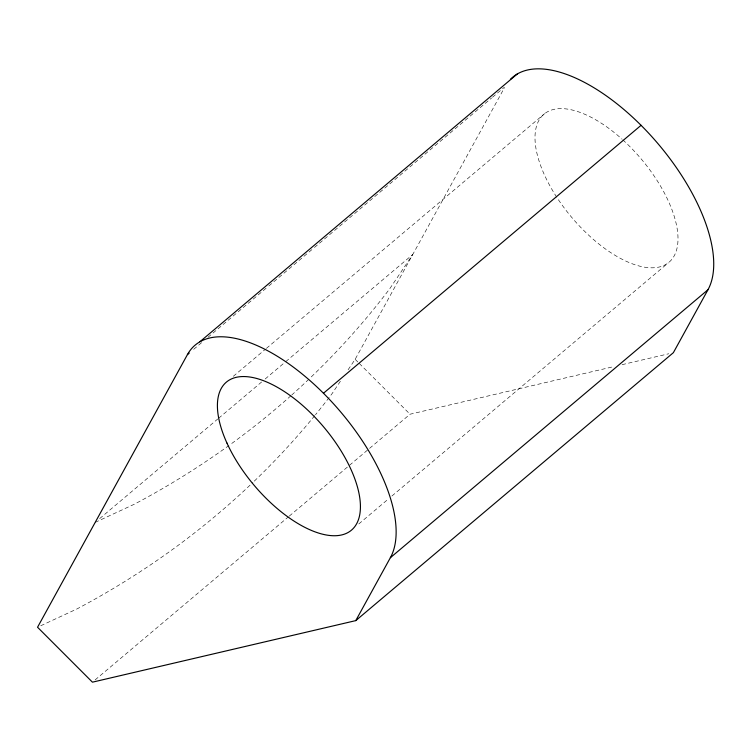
<?xml version="1.0" encoding="UTF-8"?>
<svg xmlns="http://www.w3.org/2000/svg" width="751" height="751" viewBox="0 0 751 751"><rect width="100%" height="100%" fill="white"/><g stroke="black" fill="none" stroke-linecap="round" stroke-linejoin="round"><path stroke-width="0.56" stroke-dasharray="3.75 2.82" d="M348.098 369.792L355.148 359.307L504.456 87.707M340.4 381.245L332.073 393.646A968.968 842.509 28.8 0 1 315.467 414.777M193.683 349.337L201.737 342.55M207.999 337.265L267.938 286.694M268.839 285.943L313.571 248.205M314.462 247.445L491.605 98.005M492.496 97.254L504.128 87.435M233.308 376.307L265.516 349.14M266.408 348.38L544.644 113.645M99.667 518.612L217.762 418.983M218.654 418.232L261.601 382.006M265.178 378.983L284.854 362.376M285.755 361.625L412.797 254.448L389.713 288.797A968.968 842.509 28.8 0 1 309.722 378.391M95.124 679.908L288.365 516.876M289.257 516.125L410.037 414.223L614.093 366.535M358.79 523.954L388.314 499.04M391.891 496.026L668.334 262.803M95.189 522.386L134.401 504.184A968.968 842.509 28.8 0 0 228.895 445.54M40.732 625.771L76.762 609.042A968.968 842.509 28.8 0 0 252.918 482.442M622.072 364.667L668.812 353.749M355.148 359.307L358.424 362.583M359.241 363.4L410.037 414.223M308.877 379.199A968.968 842.509 28.8 0 1 291.773 394.979M290.9 395.758A968.968 842.509 28.8 0 1 229.853 444.845M622.804 139.855A96.898 45.389 49.8 0 1 669.404 261.911A96.898 45.389 49.8 0 1 557.355 198.17M556.726 197.194A96.898 45.389 49.8 0 1 543.574 114.537A96.898 45.389 49.8 0 1 621.95 139.076M314.725 415.678A968.968 842.509 28.8 0 1 253.763 481.644"/><path stroke-width="1.13" d="M189.214 353.111L187.421 354.622L37.55 627.245L92.439 682.171L355.767 620.617L673.365 352.679L707.958 289.764A145.347 68.078 49.8 0 0 647.634 132.092A145.347 68.078 49.8 0 0 510.408 79.343M355.767 620.617L390.36 557.711L707.958 289.764M199.832 341.799L517.43 73.861M187.421 354.622A145.347 68.078 49.8 0 1 323.474 393.252L641.072 125.314M323.474 393.252A145.347 68.078 49.8 0 1 390.36 557.711M226.952 443.062A96.898 45.389 49.8 0 0 350.736 530.741A96.898 45.389 49.8 0 0 288.985 394.688A96.898 45.389 49.8 0 0 226.952 443.062"/></g></svg>
